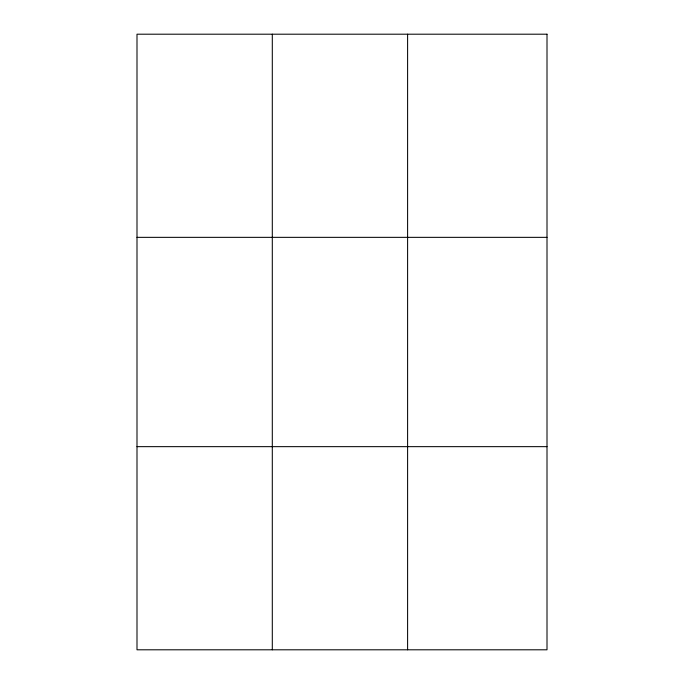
<?xml version="1.0" encoding="UTF-8"?>
<svg xmlns="http://www.w3.org/2000/svg" width="684" height="684" viewBox="0 0 684 684"><rect width="100%" height="100%" fill="white"/><g stroke="black" fill="none" stroke-linecap="round" stroke-linejoin="round"><path stroke-width="1.03" d="M272.3 34.2L272.3 649.8M407.604 34.2L407.604 649.8M136.997 237.348L547.003 237.348M136.997 446.652L547.003 446.652M547.003 34.2L547.003 649.8L136.997 649.8L136.997 34.2L547.003 34.2"/></g></svg>
